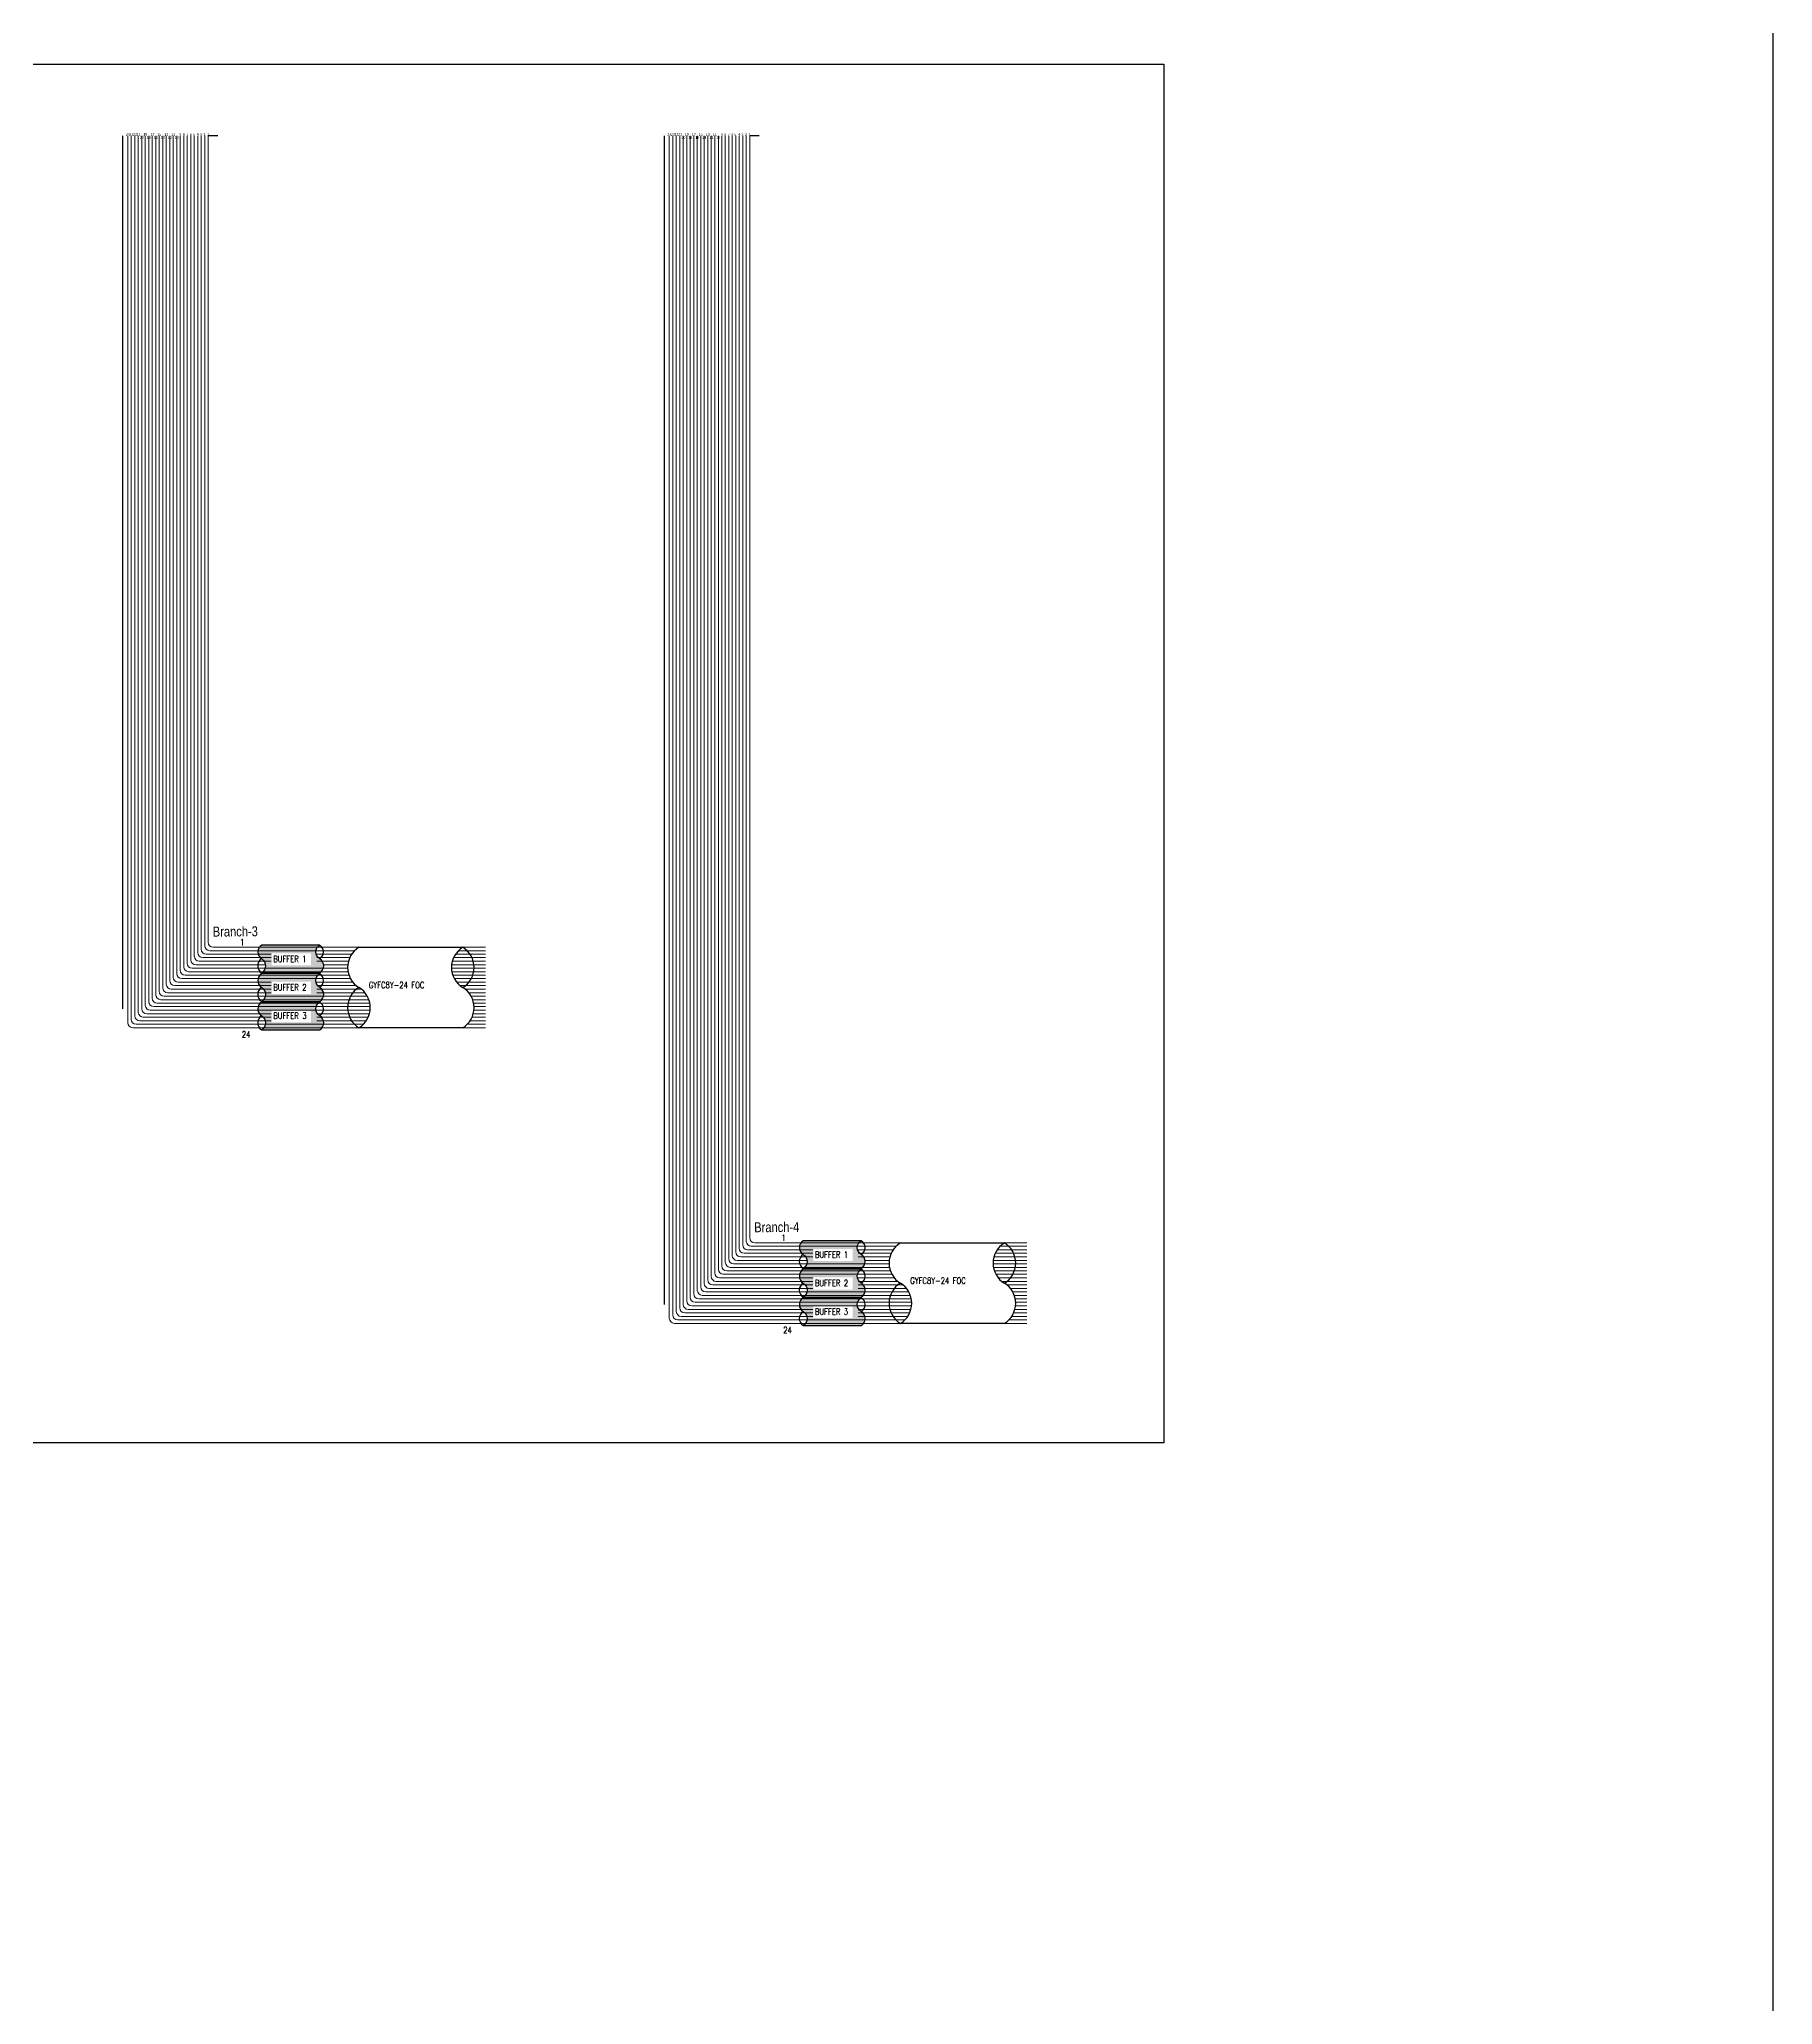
# Model space of a CAD drawing. Extents: x -663610 to -207124, y 70878 to 297551.
# Drawn here: x -249471 to -248424, y 80651 to 81838 of the extents above; entities that cross this region are included whole.
import ezdxf
from ezdxf.enums import TextEntityAlignment as Align

# ---------------------------------------------------------------- set-up
doc = ezdxf.new("R2010")
doc.units = 0
doc.header["$LTSCALE"] = 0.3
doc.layers.get('0').update_dxf_attribs({"linetype": 'CONTINUOUS'})
for name, color, linetype in [('BASEMAP', 7, 'CONTINUOUS'), ('Fiber Distribution', 7, 'CONTINUOUS'), ('Layer-assistant', 1, 'CONTINUOUS'), ('Main or Branch', 7, 'CONTINUOUS'), ('Network.conf-1', 50, 'CONTINUOUS')]:
    doc.layers.add(name, color=color, linetype=linetype)
doc.styles.add('Mark', font='arial.ttf', dxfattribs={"width": 0.8, "height": 2.5})
doc.styles.add('ROMANS', font='ROMANS.SHX', dxfattribs={"width": 0.8, "height": 2})
doc.styles.add('仿宋', font='', dxfattribs={"width": 0.9})
doc.styles.get('仿宋').set_extended_font_data('FangSong_GB2312')

msp = doc.modelspace()

# ---------------------------------------------------------------- hatches: boundary and pattern name
h = msp.add_hatch(color=256)
h.dxf.hatch_style = 1
h.set_gradient(color1=(0, 0, 255), rotation=90, one_color=1, tint=1, name='INVCYLINDER')
h.paths.add_polyline_path([(-249301.9, 81282.8, -0.563896), (-249301.9, 81291.2), (-249337, 81291.2, 0.563896), (-249337, 81282.8, -0.567332), (-249337, 81274.4), (-249301.9, 81274.4, 0.56214)])
h.paths.add_polyline_path([(-249307.2, 81278.9), (-249331, 81278.9), (-249331, 81286.2), (-249307.2, 81286.2)], flags=16)
h.paths.add_polyline_path([(-249330.9, 81280), (-249307.9, 81280), (-249307.9, 81285.7), (-249330.9, 81285.7)], flags=8)
h = msp.add_hatch(color=256)
h.dxf.hatch_style = 1
h.set_gradient(color1=(255, 127, 0), rotation=90, one_color=1, tint=1, name='INVCYLINDER')
h.paths.add_polyline_path([(-249301.9, 81265.6, -0.563896), (-249301.9, 81274), (-249337, 81274, 0.563896), (-249337, 81265.6, -0.567332), (-249337, 81257.2), (-249301.9, 81257.2, 0.56214)])
h.paths.add_polyline_path([(-249307.2, 81261.7), (-249331, 81261.7), (-249331, 81269), (-249307.2, 81269)], flags=16)
h.paths.add_polyline_path([(-249330.9, 81262.8), (-249307.9, 81262.8), (-249307.9, 81268.5), (-249330.9, 81268.5)], flags=8)
h = msp.add_hatch(color=256)
h.dxf.hatch_style = 1
h.set_gradient(color1=(0, 255, 0), rotation=90, one_color=1, tint=1, name='INVCYLINDER')
h.paths.add_polyline_path([(-249301.9, 81248.4, -0.563896), (-249301.9, 81256.8), (-249337, 81256.8, 0.563896), (-249337, 81248.4, -0.567332), (-249337, 81240), (-249301.9, 81240, 0.56214)])
h.paths.add_polyline_path([(-249307.2, 81244.5), (-249331, 81244.5), (-249331, 81251.8), (-249307.2, 81251.8)], flags=16)
h.paths.add_polyline_path([(-249330.9, 81245.6), (-249307.9, 81245.6), (-249307.9, 81251.3), (-249330.9, 81251.3)], flags=8)
h = msp.add_hatch(color=256)
h.dxf.hatch_style = 1
h.set_gradient(color1=(0, 0, 255), rotation=90, one_color=1, tint=1, name='INVCYLINDER')
h.paths.add_polyline_path([(-248974.9, 81104.3, -0.563896), (-248974.9, 81112.7), (-249009.9, 81112.7, 0.563896), (-249009.9, 81104.3, -0.567332), (-249010, 81095.9), (-248974.9, 81095.9, 0.56214)])
h.paths.add_polyline_path([(-248980.1, 81100.4), (-249003.9, 81100.4), (-249003.9, 81107.7), (-248980.1, 81107.7)], flags=16)
h.paths.add_polyline_path([(-249003.9, 81101.5), (-248980.8, 81101.5), (-248980.8, 81107.2), (-249003.9, 81107.2)], flags=8)
h = msp.add_hatch(color=256)
h.dxf.hatch_style = 1
h.set_gradient(color1=(255, 127, 0), rotation=90, one_color=1, tint=1, name='INVCYLINDER')
h.paths.add_polyline_path([(-248974.9, 81087.1, -0.563896), (-248974.9, 81095.5), (-249009.9, 81095.5, 0.563896), (-249009.9, 81087.1, -0.567332), (-249010, 81078.7), (-248974.9, 81078.7, 0.56214)])
h.paths.add_polyline_path([(-248980.1, 81083.2), (-249003.9, 81083.2), (-249003.9, 81090.5), (-248980.1, 81090.5)], flags=16)
h.paths.add_polyline_path([(-249003.9, 81084.3), (-248980.8, 81084.3), (-248980.8, 81090), (-249003.9, 81090)], flags=8)
h = msp.add_hatch(color=256)
h.dxf.hatch_style = 1
h.set_gradient(color1=(0, 255, 0), rotation=90, one_color=1, tint=1, name='INVCYLINDER')
h.paths.add_polyline_path([(-248974.9, 81069.9, -0.563896), (-248974.9, 81078.3), (-249009.9, 81078.3, 0.563896), (-249009.9, 81069.9, -0.567332), (-249010, 81061.5), (-248974.9, 81061.5, 0.56214)])
h.paths.add_polyline_path([(-248980.1, 81066), (-249003.9, 81066), (-249003.9, 81073.3), (-248980.1, 81073.3)], flags=16)
h.paths.add_polyline_path([(-249003.9, 81067.1), (-248980.8, 81067.1), (-248980.8, 81072.8), (-249003.9, 81072.8)], flags=8)

# ---------------------------------------------------------------- linework, layer by layer
at = {"color": 3, "ltscale": 2}
for p, q in [((-249363.5, 81779.8), (-249369.3, 81779.8)), ((-249036.5, 81779.8), (-249042.2, 81779.8))]:
    msp.add_line(p, q, dxfattribs=at)
for points in [[(-249337, 81274.4), (-249301.9, 81274.4, 0.56214), (-249301.9, 81282.8, -0.563896), (-249301.9, 81291.2), (-249337, 81291.2, 0.563896), (-249337, 81282.8, -0.563896), (-249337, 81274.5, -19020573719.675411)], [(-249337, 81257.2), (-249301.9, 81257.2, 0.56214), (-249301.9, 81265.6, -0.563896), (-249301.9, 81274), (-249337, 81274, 0.563896), (-249337, 81265.6, -0.563896), (-249337, 81257.2, -19020573719.675411)], [(-249337, 81240), (-249301.9, 81240, 0.56214), (-249301.9, 81248.4, -0.563896), (-249301.9, 81256.8), (-249337, 81256.8, 0.563896), (-249337, 81248.4, -0.563896), (-249337, 81240, -19020573719.675411)], [(-249009.9, 81095.9), (-248974.9, 81095.9, 0.56214), (-248974.9, 81104.3, -0.563896), (-248974.9, 81112.7), (-249009.9, 81112.7, 0.563896), (-249009.9, 81104.3, -0.563896), (-249009.9, 81096, -19020573719.675411)], [(-249009.9, 81078.7), (-248974.9, 81078.7, 0.56214), (-248974.9, 81087.1, -0.563896), (-248974.9, 81095.5), (-249009.9, 81095.5, 0.563896), (-249009.9, 81087.1, -0.563896), (-249009.9, 81078.7, -19020573719.675411)], [(-249009.9, 81061.5), (-248974.9, 81061.5, 0.56214), (-248974.9, 81069.9, -0.563896), (-248974.9, 81078.3), (-249009.9, 81078.3, 0.563896), (-249009.9, 81069.9, -0.563896), (-249009.9, 81061.5, -19020573719.675411)]]:
    msp.add_lwpolyline(points, format="xyb")
for centre, start, end in [((-249334.5, 81278.6), 121.163, 238.837), ((-249304.5, 81287), 301.163, 58.837), ((-249304.5, 81269.8), 301.163, 58.837), ((-249334.5, 81261.4), 121.163, 238.837), ((-249304.5, 81252.6), 301.163, 58.837), ((-249334.5, 81244.2), 121.163, 238.837), ((-249007.4, 81100.1), 121.163, 238.837), ((-248977.4, 81108.5), 301.163, 58.837), ((-248977.4, 81091.3), 301.163, 58.837), ((-249007.4, 81082.9), 121.163, 238.837), ((-249007.4, 81065.7), 121.163, 238.837), ((-248977.4, 81074.1), 301.163, 58.837)]:
    msp.add_arc(centre, 4.89, start, end)
at = {"layer": 'BASEMAP', "color": 152, "ltscale": 2, "true_color": 0x2776bb}
for points in [[(-255762.3, 83013.7), (-248424.4, 83013.7), (-248424.4, 78378.8), (-255762.3, 78378.8)], [(-250259.6, 81823), (-248792.2, 81823), (-248792.2, 80990.6), (-250259.6, 80990.6)]]:
    msp.add_lwpolyline(points, close=True, dxfattribs=at)
at = {"layer": 'Fiber Distribution', "color": 251, "lineweight": 5}
for p, q in [((-249417.9, 81601.3), (-249417.9, 81779.8)), ((-249415.8, 81601.3), (-249415.8, 81779.8)), ((-249413.7, 81601.3), (-249413.7, 81779.8)), ((-249411.5, 81601.3), (-249411.5, 81779.8)), ((-249409.4, 81601.3), (-249409.4, 81779.8)), ((-249407.3, 81601.3), (-249407.3, 81779.8)), ((-249405.2, 81601.3), (-249405.2, 81779.8)), ((-249403.1, 81601.3), (-249403.1, 81779.8)), ((-249401, 81601.3), (-249401, 81779.8)), ((-249398.9, 81601.3), (-249398.9, 81779.8)), ((-249396.8, 81601.3), (-249396.8, 81779.8)), ((-249394.6, 81601.3), (-249394.6, 81779.8)), ((-249392.5, 81601.3), (-249392.5, 81779.8)), ((-249390.4, 81601.3), (-249390.4, 81779.8)), ((-249388.3, 81601.3), (-249388.3, 81779.8)), ((-249386.2, 81601.3), (-249386.2, 81779.8)), ((-249384.1, 81601.3), (-249384.1, 81779.8)), ((-249382, 81601.3), (-249382, 81779.8)), ((-249379.8, 81601.3), (-249379.8, 81779.8)), ((-249377.7, 81601.3), (-249377.7, 81779.8)), ((-249375.6, 81601.3), (-249375.6, 81779.8)), ((-249373.5, 81601.3), (-249373.5, 81779.8)), ((-249371.4, 81601.3), (-249371.4, 81779.8)), ((-249369.3, 81601.3), (-249369.3, 81779.8)), ((-249369.3, 81601.3), (-249369.3, 81779.8)), ((-249090.8, 81601.3), (-249090.8, 81779.8)), ((-249088.7, 81601.3), (-249088.7, 81779.8)), ((-249086.6, 81601.3), (-249086.6, 81779.8)), ((-249084.5, 81601.3), (-249084.5, 81779.8)), ((-249082.4, 81601.3), (-249082.4, 81779.8)), ((-249080.3, 81601.3), (-249080.3, 81779.8)), ((-249078.2, 81601.3), (-249078.2, 81779.8)), ((-249076, 81601.3), (-249076, 81779.8)), ((-249073.9, 81601.3), (-249073.9, 81779.8)), ((-249071.8, 81601.3), (-249071.8, 81779.8)), ((-249069.7, 81601.3), (-249069.7, 81779.8)), ((-249067.6, 81601.3), (-249067.6, 81779.8)), ((-249065.5, 81601.3), (-249065.5, 81779.8)), ((-249063.4, 81601.3), (-249063.4, 81779.8)), ((-249061.2, 81601.3), (-249061.2, 81779.8)), ((-249059.1, 81601.3), (-249059.1, 81779.8)), ((-249057, 81601.3), (-249057, 81779.8)), ((-249054.9, 81601.3), (-249054.9, 81779.8)), ((-249052.8, 81601.3), (-249052.8, 81779.8)), ((-249050.7, 81601.3), (-249050.7, 81779.8)), ((-249048.6, 81601.3), (-249048.6, 81779.8)), ((-249046.5, 81601.3), (-249046.5, 81779.8)), ((-249044.3, 81601.3), (-249044.3, 81779.8)), ((-249042.2, 81601.3), (-249042.2, 81779.8)), ((-249042.2, 81601.3), (-249042.2, 81779.8)), ((-249417.9, 81422.8), (-249417.9, 81601.3)), ((-249415.8, 81422.8), (-249415.8, 81601.3)), ((-249413.7, 81422.8), (-249413.7, 81601.3)), ((-249411.5, 81422.8), (-249411.5, 81601.3)), ((-249409.4, 81422.8), (-249409.4, 81601.3)), ((-249407.3, 81422.8), (-249407.3, 81601.3)), ((-249405.2, 81422.8), (-249405.2, 81601.3)), ((-249403.1, 81422.8), (-249403.1, 81601.3)), ((-249401, 81422.8), (-249401, 81601.3)), ((-249398.9, 81422.8), (-249398.9, 81601.3)), ((-249396.8, 81422.8), (-249396.8, 81601.3)), ((-249394.6, 81422.8), (-249394.6, 81601.3)), ((-249392.5, 81422.8), (-249392.5, 81601.3)), ((-249390.4, 81422.8), (-249390.4, 81601.3)), ((-249388.3, 81422.8), (-249388.3, 81601.3)), ((-249386.2, 81422.8), (-249386.2, 81601.3)), ((-249384.1, 81422.8), (-249384.1, 81601.3)), ((-249382, 81422.8), (-249382, 81601.3)), ((-249379.8, 81422.8), (-249379.8, 81601.3)), ((-249377.7, 81422.8), (-249377.7, 81601.3)), ((-249375.6, 81422.8), (-249375.6, 81601.3)), ((-249373.5, 81422.8), (-249373.5, 81601.3)), ((-249371.4, 81422.8), (-249371.4, 81601.3)), ((-249369.3, 81422.8), (-249369.3, 81601.3)), ((-249369.3, 81422.8), (-249369.3, 81601.3)), ((-249090.8, 81422.8), (-249090.8, 81601.3)), ((-249088.7, 81422.8), (-249088.7, 81601.3)), ((-249086.6, 81422.8), (-249086.6, 81601.3)), ((-249084.5, 81422.8), (-249084.5, 81601.3)), ((-249082.4, 81422.8), (-249082.4, 81601.3)), ((-249080.3, 81422.8), (-249080.3, 81601.3)), ((-249078.2, 81422.8), (-249078.2, 81601.3)), ((-249076, 81422.8), (-249076, 81601.3)), ((-249073.9, 81422.8), (-249073.9, 81601.3)), ((-249071.8, 81422.8), (-249071.8, 81601.3)), ((-249069.7, 81422.8), (-249069.7, 81601.3)), ((-249067.6, 81422.8), (-249067.6, 81601.3)), ((-249065.5, 81422.8), (-249065.5, 81601.3)), ((-249063.4, 81422.8), (-249063.4, 81601.3)), ((-249061.2, 81422.8), (-249061.2, 81601.3)), ((-249059.1, 81422.8), (-249059.1, 81601.3)), ((-249057, 81422.8), (-249057, 81601.3)), ((-249054.9, 81422.8), (-249054.9, 81601.3)), ((-249052.8, 81422.8), (-249052.8, 81601.3)), ((-249050.7, 81422.8), (-249050.7, 81601.3)), ((-249048.6, 81422.8), (-249048.6, 81601.3)), ((-249046.5, 81422.8), (-249046.5, 81601.3)), ((-249044.3, 81422.8), (-249044.3, 81601.3)), ((-249042.2, 81422.8), (-249042.2, 81601.3)), ((-249042.2, 81422.8), (-249042.2, 81601.3)), ((-249417.9, 81244.3), (-249417.9, 81422.8)), ((-249415.8, 81246.4), (-249415.8, 81422.8)), ((-249413.7, 81248.5), (-249413.7, 81422.8)), ((-249411.5, 81250.6), (-249411.5, 81422.8)), ((-249409.4, 81252.7), (-249409.4, 81422.8)), ((-249407.3, 81254.9), (-249407.3, 81422.8)), ((-249405.2, 81257), (-249405.2, 81422.8)), ((-249403.1, 81259.1), (-249403.1, 81422.8)), ((-249401, 81261.2), (-249401, 81422.8)), ((-249398.9, 81263.3), (-249398.9, 81422.8)), ((-249396.8, 81265.4), (-249396.8, 81422.8)), ((-249394.6, 81267.5), (-249394.6, 81422.8)), ((-249392.5, 81269.7), (-249392.5, 81422.8)), ((-249390.4, 81271.8), (-249390.4, 81422.8)), ((-249388.3, 81273.9), (-249388.3, 81422.8)), ((-249386.2, 81276), (-249386.2, 81422.8)), ((-249384.1, 81278.1), (-249384.1, 81422.8)), ((-249382, 81280.2), (-249382, 81422.8)), ((-249379.8, 81282.3), (-249379.8, 81422.8)), ((-249377.7, 81284.4), (-249377.7, 81422.8)), ((-249375.6, 81286.6), (-249375.6, 81422.8)), ((-249373.5, 81288.7), (-249373.5, 81422.8)), ((-249371.4, 81290.8), (-249371.4, 81422.8)), ((-249369.3, 81292.9), (-249369.3, 81422.8)), ((-249369.3, 81292.9), (-249369.3, 81422.8)), ((-249090.8, 81244.3), (-249090.8, 81422.8)), ((-249088.7, 81244.3), (-249088.7, 81422.8)), ((-249086.6, 81244.3), (-249086.6, 81422.8)), ((-249084.5, 81244.3), (-249084.5, 81422.8)), ((-249082.4, 81244.3), (-249082.4, 81422.8)), ((-249080.3, 81244.3), (-249080.3, 81422.8)), ((-249078.2, 81244.3), (-249078.2, 81422.8)), ((-249076, 81244.3), (-249076, 81422.8)), ((-249073.9, 81244.3), (-249073.9, 81422.8)), ((-249071.8, 81244.3), (-249071.8, 81422.8)), ((-249069.7, 81244.3), (-249069.7, 81422.8)), ((-249067.6, 81244.3), (-249067.6, 81422.8)), ((-249065.5, 81244.3), (-249065.5, 81422.8)), ((-249063.4, 81244.3), (-249063.4, 81422.8)), ((-249061.2, 81244.3), (-249061.2, 81422.8)), ((-249059.1, 81244.3), (-249059.1, 81422.8)), ((-249057, 81244.3), (-249057, 81422.8)), ((-249054.9, 81244.3), (-249054.9, 81422.8)), ((-249052.8, 81244.3), (-249052.8, 81422.8)), ((-249050.7, 81244.3), (-249050.7, 81422.8)), ((-249048.6, 81244.3), (-249048.6, 81422.8)), ((-249046.5, 81244.3), (-249046.5, 81422.8)), ((-249044.3, 81244.3), (-249044.3, 81422.8)), ((-249042.2, 81244.3), (-249042.2, 81422.8)), ((-249042.2, 81244.3), (-249042.2, 81422.8)), ((-249374.7, 81281.4), (-249347.3, 81281.4)), ((-249372.6, 81283.6), (-249347.3, 81283.6)), ((-249370.5, 81285.7), (-249347.3, 81285.7)), ((-249368.4, 81287.8), (-249347.3, 81287.8)), ((-249366.3, 81289.9), (-249347.3, 81289.9)), ((-249347.3, 81289.9), (-249201.8, 81289.9)), ((-249347.3, 81289.9), (-249338.4, 81289.9)), ((-249347.3, 81287.8), (-249281, 81287.8)), ((-249347.3, 81285.7), (-249331.2, 81285.7)), ((-249347.3, 81283.6), (-249331.2, 81283.6)), ((-249347.3, 81281.4), (-249331.2, 81281.4)), ((-249304.1, 81285.7), (-249282.7, 81285.7)), ((-249303.7, 81283.6), (-249283.9, 81283.6)), ((-249303.7, 81281.4), (-249284.7, 81281.4)), ((-249221.9, 81281.4), (-249201.8, 81281.4)), ((-249221.1, 81283.6), (-249201.8, 81283.6)), ((-249219.9, 81285.7), (-249201.8, 81285.7)), ((-249218.2, 81287.8), (-249201.8, 81287.8)), ((-249387.4, 81268.8), (-249347.3, 81268.8)), ((-249385.3, 81270.9), (-249347.3, 81270.9)), ((-249383.2, 81273), (-249347.3, 81273)), ((-249381.1, 81275.1), (-249347.3, 81275.1)), ((-249379, 81277.2), (-249347.3, 81277.2)), ((-249376.8, 81279.3), (-249347.3, 81279.3)), ((-249347.3, 81279.3), (-249334.7, 81279.3)), ((-249347.3, 81277.2), (-249285.1, 81277.2)), ((-249347.3, 81275.1), (-249284.9, 81275.1)), ((-249347.3, 81273), (-249284.3, 81273)), ((-249347.3, 81270.9), (-249283.4, 81270.9)), ((-249347.3, 81268.8), (-249331.2, 81268.8)), ((-249304.2, 81268.8), (-249281.9, 81268.8)), ((-249299.6, 81279.3), (-249285.1, 81279.3)), ((-249222.3, 81279.3), (-249201.8, 81279.3)), ((-249222.3, 81277.2), (-249201.8, 81277.2)), ((-249222.1, 81275.1), (-249201.8, 81275.1)), ((-249221.5, 81273), (-249201.8, 81273)), ((-249220.6, 81270.9), (-249201.8, 81270.9)), ((-249219.2, 81268.8), (-249201.8, 81268.8)), ((-249398, 81258.2), (-249347.3, 81258.2)), ((-249395.9, 81260.3), (-249347.3, 81260.3)), ((-249393.8, 81262.4), (-249347.3, 81262.4)), ((-249391.6, 81264.5), (-249347.3, 81264.5)), ((-249389.5, 81266.7), (-249347.3, 81266.7)), ((-249347.3, 81266.7), (-249331.2, 81266.7)), ((-249347.3, 81264.5), (-249331.2, 81264.5)), ((-249347.3, 81264.5), (-249331.2, 81264.5)), ((-249347.3, 81262.4), (-249334.7, 81262.4)), ((-249347.3, 81262.4), (-249331.2, 81262.4)), ((-249347.3, 81260.3), (-249273.2, 81260.3)), ((-249347.3, 81258.2), (-249272.3, 81258.2)), ((-249303.7, 81264.5), (-249276.8, 81264.5)), ((-249303.7, 81262.4), (-249274.6, 81262.4)), ((-249303.2, 81266.7), (-249279.8, 81266.7)), ((-249217, 81266.7), (-249201.8, 81266.7)), ((-249214, 81264.5), (-249201.8, 81264.5)), ((-249211.9, 81262.4), (-249201.8, 81262.4)), ((-249210.4, 81260.3), (-249201.8, 81260.3)), ((-249209.5, 81258.2), (-249201.8, 81258.2)), ((-249410.7, 81245.5), (-249347.3, 81245.5)), ((-249408.5, 81247.6), (-249347.3, 81247.6)), ((-249406.4, 81249.7), (-249347.3, 81249.7)), ((-249404.3, 81251.9), (-249347.3, 81251.9)), ((-249402.2, 81254), (-249347.3, 81254)), ((-249400.1, 81256.1), (-249347.3, 81256.1)), ((-249347.3, 81256.1), (-249271.7, 81256.1)), ((-249347.3, 81254), (-249271.5, 81254)), ((-249347.3, 81251.9), (-249271.5, 81251.9)), ((-249347.3, 81249.7), (-249331.2, 81249.7)), ((-249347.3, 81247.6), (-249331.2, 81247.6)), ((-249347.3, 81245.5), (-249331.2, 81245.5)), ((-249347.3, 81245.5), (-249331.2, 81245.5)), ((-249303.7, 81249.7), (-249271.9, 81249.7)), ((-249303.7, 81247.6), (-249272.7, 81247.6)), ((-249303.7, 81245.5), (-249273.9, 81245.5)), ((-249303.7, 81245.5), (-249273.9, 81245.5)), ((-249211.1, 81245.5), (-249201.8, 81245.5)), ((-249211.1, 81245.5), (-249201.8, 81245.5)), ((-249209.9, 81247.6), (-249201.8, 81247.6)), ((-249209.1, 81249.7), (-249201.8, 81249.7)), ((-249208.9, 81256.1), (-249201.8, 81256.1)), ((-249208.7, 81254), (-249201.8, 81254)), ((-249208.7, 81251.9), (-249201.8, 81251.9)), ((-249414.9, 81241.3), (-249347.3, 81241.3)), ((-249412.8, 81243.4), (-249347.3, 81243.4)), ((-249347.3, 81243.4), (-249275.6, 81243.4)), ((-249347.3, 81241.3), (-249201.8, 81241.3)), ((-249347.3, 81241.3), (-249201.8, 81241.3)), ((-249212.8, 81243.4), (-249201.8, 81243.4)), ((-249090.8, 81065.8), (-249090.8, 81244.3)), ((-249088.7, 81067.9), (-249088.7, 81244.3)), ((-249086.6, 81070), (-249086.6, 81244.3)), ((-249084.5, 81072.1), (-249084.5, 81244.3)), ((-249082.4, 81074.2), (-249082.4, 81244.3)), ((-249080.3, 81076.4), (-249080.3, 81244.3)), ((-249078.2, 81078.5), (-249078.2, 81244.3)), ((-249076, 81080.6), (-249076, 81244.3)), ((-249073.9, 81082.7), (-249073.9, 81244.3)), ((-249071.8, 81084.8), (-249071.8, 81244.3)), ((-249069.7, 81086.9), (-249069.7, 81244.3)), ((-249067.6, 81089), (-249067.6, 81244.3)), ((-249065.5, 81091.1), (-249065.5, 81244.3)), ((-249063.4, 81093.3), (-249063.4, 81244.3)), ((-249061.2, 81095.4), (-249061.2, 81244.3)), ((-249059.1, 81097.5), (-249059.1, 81244.3)), ((-249057, 81099.6), (-249057, 81244.3)), ((-249054.9, 81101.7), (-249054.9, 81244.3)), ((-249052.8, 81103.8), (-249052.8, 81244.3)), ((-249050.7, 81105.9), (-249050.7, 81244.3)), ((-249048.6, 81108.1), (-249048.6, 81244.3)), ((-249046.5, 81110.2), (-249046.5, 81244.3)), ((-249044.3, 81112.3), (-249044.3, 81244.3)), ((-249042.2, 81114.4), (-249042.2, 81244.3)), ((-249042.2, 81114.4), (-249042.2, 81244.3)), ((-249047.7, 81102.9), (-249020.2, 81102.9)), ((-249045.6, 81105.1), (-249020.2, 81105.1)), ((-249043.5, 81107.2), (-249020.2, 81107.2)), ((-249041.3, 81109.3), (-249020.2, 81109.3)), ((-249039.2, 81111.4), (-249020.2, 81111.4)), ((-249020.2, 81111.4), (-248874.8, 81111.4)), ((-249020.2, 81111.4), (-249011.4, 81111.4)), ((-249020.2, 81109.3), (-248953.9, 81109.3)), ((-249020.2, 81107.2), (-249004.2, 81107.2)), ((-249020.2, 81105.1), (-249004.2, 81105.1)), ((-249020.2, 81102.9), (-249004.2, 81102.9)), ((-248977.1, 81107.2), (-248955.7, 81107.2)), ((-248976.7, 81105.1), (-248956.8, 81105.1)), ((-248976.7, 81102.9), (-248957.6, 81102.9)), ((-248894.8, 81102.9), (-248874.8, 81102.9)), ((-248894.1, 81105.1), (-248874.8, 81105.1)), ((-248892.9, 81107.2), (-248874.8, 81107.2)), ((-248891.1, 81109.3), (-248874.8, 81109.3)), ((-249058.2, 81092.4), (-249020.2, 81092.4)), ((-249056.1, 81094.5), (-249020.2, 81094.5)), ((-249054, 81096.6), (-249020.2, 81096.6)), ((-249051.9, 81098.7), (-249020.2, 81098.7)), ((-249049.8, 81100.8), (-249020.2, 81100.8)), ((-249020.2, 81100.8), (-249007.6, 81100.8)), ((-249020.2, 81098.7), (-248958.1, 81098.7)), ((-249020.2, 81096.6), (-248957.8, 81096.6)), ((-249020.2, 81094.5), (-248957.3, 81094.5)), ((-249020.2, 81092.4), (-248956.3, 81092.4)), ((-248972.6, 81100.8), (-248958, 81100.8)), ((-248895.3, 81098.7), (-248874.8, 81098.7)), ((-248895.2, 81100.8), (-248874.8, 81100.8)), ((-248895.1, 81096.6), (-248874.8, 81096.6)), ((-248894.5, 81094.5), (-248874.8, 81094.5)), ((-248893.5, 81092.4), (-248874.8, 81092.4)), ((-249070.9, 81079.7), (-249020.2, 81079.7)), ((-249068.8, 81081.8), (-249020.2, 81081.8)), ((-249066.7, 81083.9), (-249020.2, 81083.9)), ((-249064.6, 81086), (-249020.2, 81086)), ((-249062.5, 81088.1), (-249020.2, 81088.1)), ((-249060.4, 81090.3), (-249020.2, 81090.3)), ((-249020.2, 81090.3), (-249004.2, 81090.3)), ((-249020.2, 81088.1), (-249004.2, 81088.1)), ((-249020.2, 81086), (-249004.2, 81086)), ((-249020.2, 81086), (-249004.2, 81086)), ((-249020.2, 81083.9), (-249007.7, 81083.9)), ((-249020.2, 81083.9), (-249004.2, 81083.9)), ((-249020.2, 81081.8), (-248946.2, 81081.8)), ((-249020.2, 81079.7), (-248945.2, 81079.7)), ((-248977.1, 81090.3), (-248954.9, 81090.3)), ((-248976.7, 81086), (-248949.7, 81086)), ((-248976.7, 81083.9), (-248947.6, 81083.9)), ((-248976.1, 81088.1), (-248952.8, 81088.1)), ((-248892.1, 81090.3), (-248874.8, 81090.3)), ((-248890, 81088.1), (-248874.8, 81088.1)), ((-248886.9, 81086), (-248874.8, 81086)), ((-248884.8, 81083.9), (-248874.8, 81083.9)), ((-248883.4, 81081.8), (-248874.8, 81081.8)), ((-248882.4, 81079.7), (-248874.8, 81079.7)), ((-249083.6, 81067), (-249020.2, 81067)), ((-249081.5, 81069.1), (-249020.2, 81069.1)), ((-249079.4, 81071.2), (-249020.2, 81071.2)), ((-249077.3, 81073.4), (-249020.2, 81073.4)), ((-249075.2, 81075.5), (-249020.2, 81075.5)), ((-249073, 81077.6), (-249020.2, 81077.6)), ((-249020.2, 81077.6), (-248944.6, 81077.6)), ((-249020.2, 81075.5), (-248944.4, 81075.5)), ((-249020.2, 81073.4), (-248944.5, 81073.4)), ((-249020.2, 81071.2), (-249004.2, 81071.2)), ((-249020.2, 81069.1), (-249004.2, 81069.1)), ((-249020.2, 81067), (-249004.2, 81067)), ((-249020.2, 81067), (-249004.2, 81067)), ((-248976.7, 81071.2), (-248944.9, 81071.2)), ((-248976.7, 81069.1), (-248945.6, 81069.1)), ((-248976.7, 81067), (-248946.8, 81067)), ((-248976.7, 81067), (-248946.8, 81067)), ((-248884, 81067), (-248874.8, 81067)), ((-248884, 81067), (-248874.8, 81067)), ((-248882.8, 81069.1), (-248874.8, 81069.1)), ((-248882.1, 81071.2), (-248874.8, 81071.2)), ((-248881.8, 81077.6), (-248874.8, 81077.6)), ((-248881.7, 81073.4), (-248874.8, 81073.4)), ((-248881.6, 81075.5), (-248874.8, 81075.5)), ((-249087.8, 81062.8), (-249020.2, 81062.8)), ((-249085.7, 81064.9), (-249020.2, 81064.9)), ((-249020.2, 81064.9), (-248948.5, 81064.9)), ((-249020.2, 81062.8), (-248874.8, 81062.8)), ((-249020.2, 81062.8), (-248874.8, 81062.8)), ((-248885.8, 81064.9), (-248874.8, 81064.9))]:
    msp.add_line(p, q, dxfattribs=at)
for centre in [(-249366.3, 81292.9), (-249376.8, 81282.3), (-249374.7, 81284.4), (-249372.6, 81286.6), (-249370.5, 81288.7), (-249368.4, 81290.8), (-249389.5, 81269.7), (-249387.4, 81271.8), (-249385.3, 81273.9), (-249383.2, 81276), (-249381.1, 81278.1), (-249379, 81280.2), (-249402.2, 81257), (-249400.1, 81259.1), (-249398, 81261.2), (-249395.9, 81263.3), (-249393.8, 81265.4), (-249391.6, 81267.5), (-249412.8, 81246.4), (-249410.7, 81248.5), (-249408.5, 81250.6), (-249406.4, 81252.7), (-249404.3, 81254.9), (-249414.9, 81244.3), (-249039.2, 81114.4), (-249049.8, 81103.8), (-249047.7, 81105.9), (-249045.6, 81108.1), (-249043.5, 81110.2), (-249041.3, 81112.3), (-249062.5, 81091.1), (-249060.4, 81093.3), (-249058.2, 81095.4), (-249056.1, 81097.5), (-249054, 81099.6), (-249051.9, 81101.7), (-249073, 81080.6), (-249070.9, 81082.7), (-249068.8, 81084.8), (-249066.7, 81086.9), (-249064.6, 81089), (-249085.7, 81067.9), (-249083.6, 81070), (-249081.5, 81072.1), (-249079.4, 81074.2), (-249077.3, 81076.4), (-249075.2, 81078.5), (-249087.8, 81065.8)]:
    msp.add_arc(centre, 3, 180, 270, dxfattribs=at)
at = {"layer": 'Layer-assistant', "color": 1}
for p, q in [((-249420.8, 81601.3), (-249420.8, 81779.8)), ((-249093.7, 81601.3), (-249093.7, 81779.8)), ((-249420.8, 81422.8), (-249420.8, 81601.3)), ((-249093.7, 81422.8), (-249093.7, 81601.3)), ((-249420.8, 81252.7), (-249420.8, 81422.8)), ((-249093.7, 81244.3), (-249093.7, 81422.8)), ((-249093.7, 81074.2), (-249093.7, 81244.3))]:
    msp.add_line(p, q, dxfattribs=at)
at = {"layer": 'Network.conf-1', "color": 5}
for p, q in [((-249278.3, 81289.9), (-249215.5, 81289.9)), ((-249271.7, 81289.9), (-249215.5, 81289.9)), ((-249215.5, 81241.3), (-249278.3, 81241.3)), ((-248951.2, 81111.4), (-248888.4, 81111.4)), ((-248944.7, 81111.4), (-248888.4, 81111.4)), ((-248888.4, 81062.8), (-248951.2, 81062.8))]:
    msp.add_line(p, q, dxfattribs=at)
for centre, start, end in [((-249270.9, 81277.7), 121.163, 238.837), ((-249270.9, 81277.7), 121.163, 238.837), ((-249208.2, 81277.7), 121.163, 238.837), ((-249222.9, 81277.7), 301.163, 58.837), ((-249270.9, 81253.4), 121.163, 238.837), ((-249270.9, 81253.4), 121.163, 238.837), ((-249285.6, 81253.4), 301.163, 58.837), ((-249285.6, 81253.4), 301.163, 58.837), ((-249222.9, 81253.4), 301.163, 58.837), ((-248943.9, 81099.2), 121.163, 238.837), ((-248943.9, 81099.2), 121.163, 238.837), ((-248881.1, 81099.2), 121.163, 238.837), ((-248895.8, 81099.2), 301.163, 58.837), ((-248943.9, 81074.9), 121.163, 238.837), ((-248943.9, 81074.9), 121.163, 238.837), ((-248958.6, 81074.9), 301.163, 58.837), ((-248958.6, 81074.9), 301.163, 58.837), ((-248895.8, 81074.9), 301.163, 58.837)]:
    msp.add_arc(centre, 14.2, start, end, dxfattribs=at)

# ---------------------------------------------------------------- texts
at = {"attachment_point": 1, "style": 'ROMANS'}
for s, insert, char_height, width in [('1', (-249350.1, 81294.8), 3.78, 1.284), ('BUFFER 1', (-249330, 81284.7), 3.78, 24.972), ('{\\Fromans.shx|c1;\\H0.8333x;GYFC8Y-24 FOC}', (-249272.3, 81268.9), 4.536, 50.86), ('BUFFER 2', (-249330, 81267.5), 3.78, 24.972), ('BUFFER 3', (-249330, 81250.4), 3.78, 24.972), ('24', (-249349, 81239.1), 3.78, 1.284), ('1', (-249023.1, 81116.3), 3.78, 1.284), ('BUFFER 1', (-249002.9, 81106.2), 3.78, 24.972), ('BUFFER 2', (-249002.9, 81089), 3.78, 24.972), ('{\\Fromans.shx|c1;\\H0.8333x;GYFC8Y-24 FOC}', (-248945.3, 81090.4), 4.536, 50.86), ('BUFFER 3', (-249002.9, 81071.8), 3.78, 24.972), ('24', (-249022, 81060.6), 3.78, 1.284)]:
    msp.add_mtext(s, dxfattribs=dict(at, insert=insert, char_height=char_height, width=width))
at = {"layer": 'Layer-assistant', "style": '仿宋', "width": 0.9}
for s, p in [('24', (-249417.8, 81779.7)), ('23', (-249415.7, 81779.7)), ('22', (-249413.6, 81779.8)), ('21', (-249411.5, 81779.8)), ('20', (-249409.4, 81777.9)), ('19', (-249407.3, 81779.8)), ('18', (-249405.2, 81777.9)), ('17', (-249403, 81779.8)), ('16', (-249400.9, 81777.9)), ('15', (-249398.8, 81779.7)), ('14', (-249396.7, 81777.9)), ('13', (-249394.6, 81779.7)), ('12', (-249392.5, 81777.8)), ('11', (-249390.4, 81779.7)), ('10', (-249388.3, 81777.9)), ('9', (-249386.2, 81779.7)), ('8', (-249384, 81779.7)), ('7', (-249381.9, 81779.7)), ('6', (-249379.8, 81779.8)), ('5', (-249377.9, 81779.7)), ('4', (-249375.6, 81779.8)), ('3', (-249373.7, 81779.7)), ('2', (-249371.6, 81779.8)), ('1', (-249369.3, 81779.8)), ('24', (-249090.8, 81779.7)), ('23', (-249088.7, 81779.7)), ('22', (-249086.5, 81779.8)), ('21', (-249084.4, 81779.8)), ('20', (-249082.3, 81777.9)), ('19', (-249080.2, 81779.8)), ('18', (-249078.1, 81777.9)), ('17', (-249076, 81779.8)), ('16', (-249073.9, 81777.9)), ('15', (-249071.8, 81779.7)), ('14', (-249069.7, 81777.9)), ('13', (-249067.5, 81779.7)), ('12', (-249065.4, 81777.8)), ('11', (-249063.3, 81779.7)), ('10', (-249061.2, 81777.9)), ('9', (-249059.1, 81779.7)), ('8', (-249057, 81779.7)), ('7', (-249054.9, 81779.7)), ('6', (-249052.7, 81779.8)), ('5', (-249050.9, 81779.7)), ('4', (-249048.5, 81779.8)), ('3', (-249046.6, 81779.7)), ('2', (-249044.5, 81779.8)), ('1', (-249042.2, 81779.8))]:
    msp.add_text(s, height=1.7, dxfattribs=at).set_placement(p, align=Align.CENTER)
at = {"layer": 'Main or Branch', "color": 1, "style": 'Mark', "width": 0.8}
for s, p in [('Branch-3', (-249352.9, 81296.4)), ('Branch-4', (-249025.9, 81117.9))]:
    msp.add_text(s, height=6, rotation=0.5157, dxfattribs=at).set_placement(p, align=Align.CENTER)

doc.saveas('drawing.dxf')
